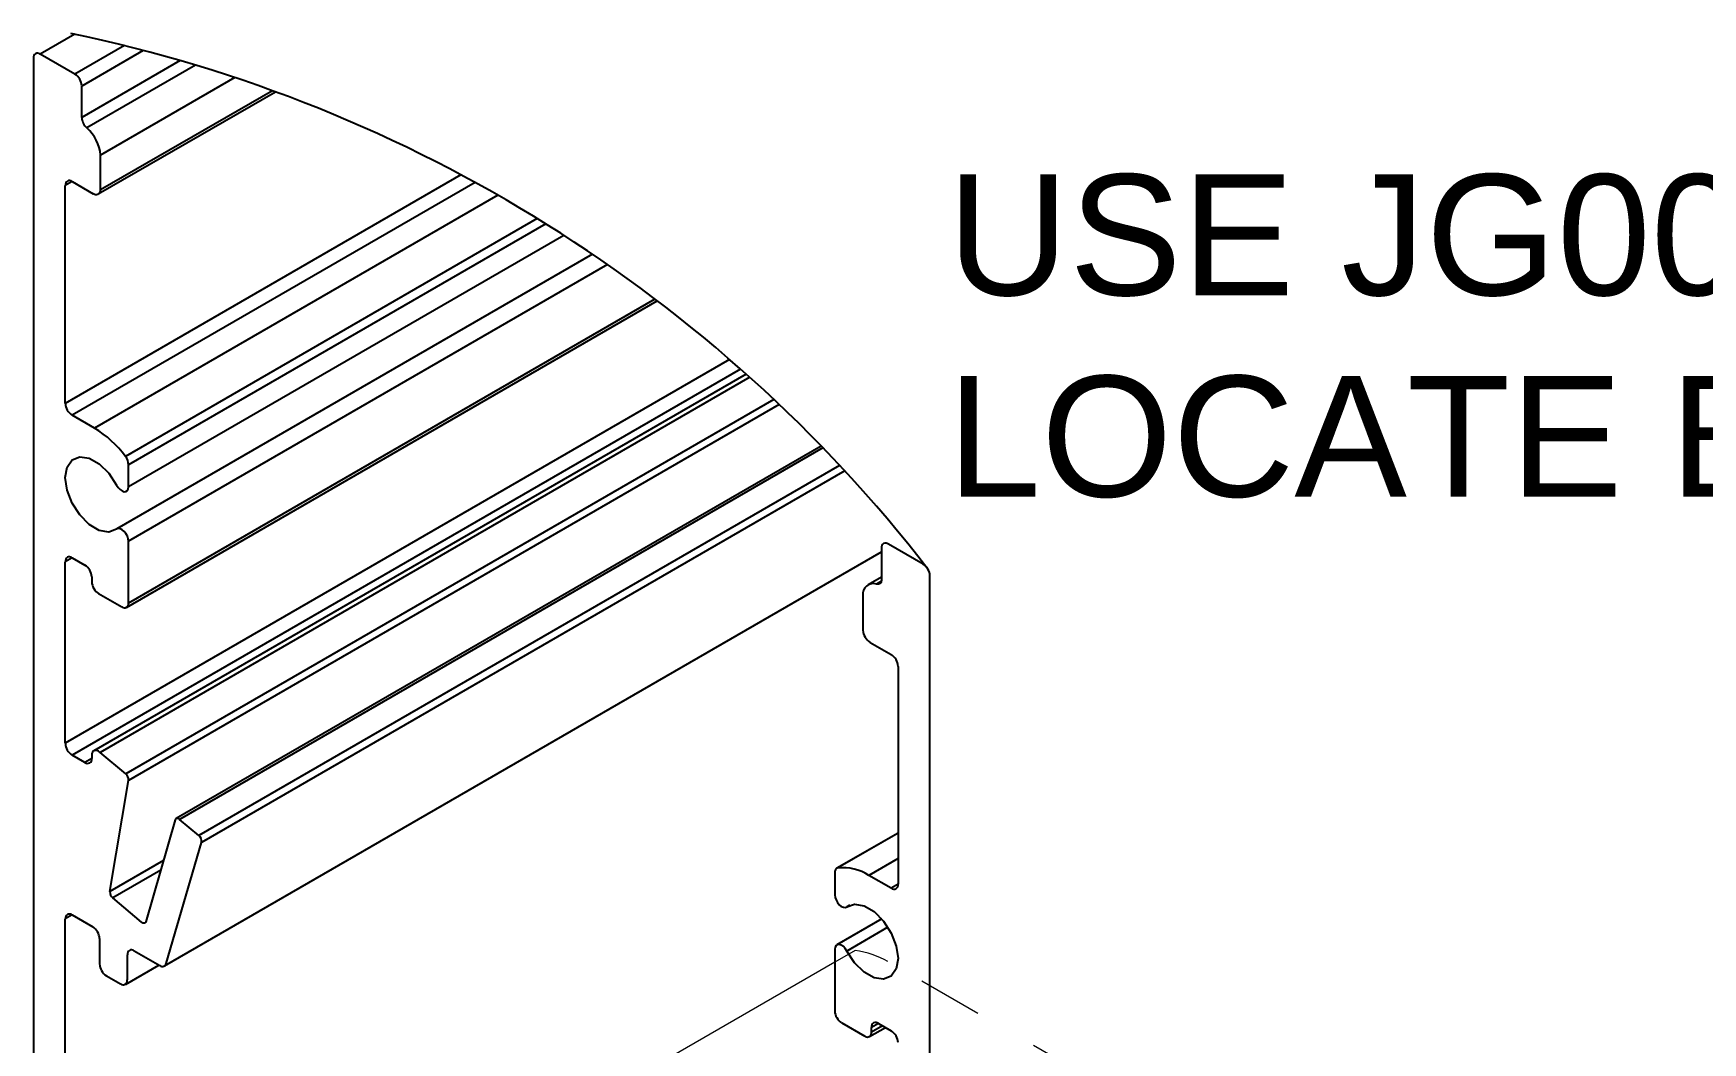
# Model space of a CAD drawing. Extents: x 0 to 11.5, y -11.3 to 0.
# Drawn here: x 2.167 to 4.757, y -9.629 to -8.063 of the extents above; entities that cross this region are included whole.
import ezdxf

# ---------------------------------------------------------------- set-up
doc = ezdxf.new("R2010")
doc.units = 0
doc.header["$LTSCALE"] = 0.5
doc.header["$MEASUREMENT"] = 0
doc.linetypes.add('HIDDEN2', pattern=[0.1875, 0.125, -0.0625])
for name, color, linetype in [('Dimension', 10, 'CONTINUOUS'), ('FAB DWG', 221, 'CONTINUOUS'), ('Housing', 150, 'CONTINUOUS')]:
    doc.layers.add(name, color=color, linetype=linetype)
doc.layers.add('Jig', color=41, linetype='CONTINUOUS', lineweight=13)
doc.styles.get("Standard").update_dxf_attribs({"font": 'arial.ttf'})

msp = doc.modelspace()

# ---------------------------------------------------------------- linework, layer by layer
at = {"layer": 'Dimension', "transparency": 16777216}
msp.add_arc((1.7631, -10.2824), 2.2667, 37.756, 78.2279, dxfattribs=at)
at = {"layer": 'Housing', "transparency": 16777216}
for p, q in [((2.2316, -8.0647), (2.178, -8.0956)), ((2.1674, -8.1018), (2.1674, -10.001)), ((2.2318, -8.1267), (2.178, -8.0956)), ((2.3085, -8.0824), (2.2318, -8.1267)), ((2.3379, -8.0899), (2.2424, -8.1451)), ((2.395, -8.1057), (2.2424, -8.1938)), ((2.419, -8.1128), (2.2503, -8.2102)), ((2.2424, -8.1938), (2.2424, -8.1451)), ((2.2681, -8.3126), (2.5427, -8.1541)), ((2.4797, -8.132), (2.2715, -8.2523)), ((2.5382, -8.1524), (2.2715, -8.3064)), ((2.2715, -8.3064), (2.2715, -8.2523)), ((2.8307, -8.2829), (2.2169, -8.6374)), ((2.2275, -8.2932), (2.2169, -8.2993)), ((2.2169, -8.6374), (2.2169, -8.2993)), ((2.2275, -8.2932), (2.2602, -8.3121)), ((2.8526, -8.2948), (2.2275, -8.6558)), ((2.8878, -8.3145), (2.2622, -8.6758)), ((2.9489, -8.3507), (2.3101, -8.7196)), ((2.9622, -8.3589), (2.315, -8.7328)), ((2.9904, -8.3768), (2.315, -8.7669)), ((3.0348, -8.4061), (2.2969, -8.8323)), ((3.0582, -8.4222), (2.315, -8.8514)), ((2.3119, -8.9539), (3.1353, -8.4784)), ((3.1315, -8.4755), (2.315, -8.9471)), ((3.2475, -8.5694), (2.2169, -9.1646)), ((3.2643, -8.5842), (2.2275, -9.183)), ((3.273, -8.5919), (2.2611, -9.1764)), ((3.2786, -8.5969), (2.271, -9.1788)), ((3.3162, -8.6315), (2.3107, -9.2123)), ((3.3244, -8.6393), (2.315, -9.2223)), ((2.2622, -8.6758), (2.2275, -8.6558)), ((3.3895, -8.7037), (2.3889, -9.2815)), ((3.3922, -8.7064), (2.3942, -9.2828)), ((2.315, -8.7669), (2.315, -8.7328)), ((3.4181, -8.7337), (2.4239, -9.3079)), ((3.426, -8.7421), (2.4281, -9.3185)), ((2.315, -8.9471), (2.315, -8.8514)), ((3.5476, -8.8867), (3.4939, -8.8556)), ((2.2275, -8.8769), (2.2169, -8.883)), ((2.2275, -8.8769), (2.2474, -8.8883)), ((2.3708, -9.5102), (3.4833, -8.8677)), ((3.4833, -8.8617), (3.4833, -8.9105)), ((2.2169, -9.1646), (2.2169, -8.883)), ((2.258, -8.9067), (2.258, -8.9141)), ((3.4833, -8.9069), (3.4625, -8.9189)), ((3.5582, -11.2481), (3.5582, -8.905)), ((2.2686, -8.9325), (2.3044, -8.9532)), ((3.4829, -8.9134), (3.4754, -8.9178)), ((3.4541, -8.9353), (3.4541, -8.9894)), ((3.4654, -9.0082), (3.4981, -9.0271)), ((3.5087, -9.0454), (3.5087, -9.3835)), ((2.2474, -9.1945), (2.2275, -9.183)), ((2.258, -9.1883), (2.2474, -9.1945)), ((2.258, -9.1832), (2.258, -9.1883)), ((2.3107, -9.2123), (2.271, -9.1788)), ((2.2861, -9.3947), (2.315, -9.2223)), ((2.3875, -9.2835), (2.3417, -9.4416)), ((2.4239, -9.3079), (2.3942, -9.2828)), ((2.3735, -9.5065), (2.4281, -9.3185)), ((3.5087, -9.3039), (3.4138, -9.3587)), ((3.5087, -9.3043), (3.4156, -9.3581)), ((2.3692, -9.3467), (2.2861, -9.3947)), ((3.5087, -9.3435), (3.4635, -9.3696)), ((2.3649, -9.3617), (2.2904, -9.4047)), ((3.4107, -9.3656), (3.4107, -9.3997)), ((3.4981, -9.3896), (3.4635, -9.3696)), ((3.5087, -9.3835), (3.4981, -9.3896)), ((2.335, -9.4423), (2.2904, -9.4047)), ((3.4288, -9.4188), (3.4341, -9.4158)), ((3.4338, -9.4159), (3.4293, -9.4185)), ((2.2275, -9.431), (2.2169, -9.4372)), ((2.2169, -10.0296), (2.2169, -9.4372)), ((2.2275, -9.431), (2.2594, -9.4494)), ((3.4835, -9.4372), (3.4138, -9.4774)), ((3.4931, -9.4501), (3.4293, -9.487)), ((2.27, -9.4678), (2.27, -9.507)), ((2.3131, -9.5319), (2.3131, -9.4927)), ((2.3237, -9.4866), (2.3633, -9.5095)), ((3.4107, -9.4843), (3.4107, -9.5799)), ((2.2806, -9.5253), (2.3025, -9.538)), ((2.31, -9.5387), (2.362, -9.5087)), ((3.4213, -9.5983), (3.4571, -9.619)), ((3.4646, -9.6197), (3.4891, -9.6055)), ((3.4783, -9.5992), (3.4677, -9.6054)), ((3.4848, -9.603), (3.4677, -9.6128)), ((3.4677, -9.6128), (3.4677, -9.6054)), ((3.4783, -9.5993), (3.4981, -9.6107))]:
    msp.add_line(p, q, dxfattribs=at)
at = {"layer": 'Housing', "transparency": 16777216, "flags": 128}
for points in [[(2.2964, -8.8327), (2.2843, -8.837), (2.2695, -8.8345), (2.2539, -8.8253), (2.2393, -8.8105), (2.2274, -8.792), (2.2196, -8.7719), (2.2169, -8.7525), (2.2196, -8.7363), (2.2274, -8.7252), (2.2393, -8.7204), (2.2539, -8.7225), (2.2695, -8.7314), (2.2843, -8.7458), (2.2964, -8.7642)], [(2.2964, -8.7642), (2.2988, -8.768), (2.3018, -8.7711), (2.305, -8.7733), (2.3081, -8.7744), (2.3109, -8.7742), (2.3131, -8.7728), (2.3145, -8.7703), (2.315, -8.7669)], [(2.315, -8.8514), (2.3145, -8.8475), (2.3131, -8.8434), (2.3109, -8.8394), (2.3081, -8.836), (2.305, -8.8334), (2.3018, -8.8319), (2.2988, -8.8317), (2.2964, -8.8327)], [(3.4833, -8.9105), (3.4831, -8.9124), (3.4827, -8.9141), (3.482, -8.9156), (3.4811, -8.9167), (3.4799, -8.9175), (3.4785, -8.918), (3.477, -8.9181), (3.4754, -8.9178)], [(2.271, -9.1788), (2.2686, -9.1771), (2.2662, -9.1761), (2.264, -9.1757), (2.262, -9.176), (2.2603, -9.1769), (2.259, -9.1785), (2.2582, -9.1807), (2.258, -9.1832)], [(2.3942, -9.2828), (2.3932, -9.2821), (2.3921, -9.2815), (2.391, -9.2812), (2.3901, -9.2812), (2.3892, -9.2814), (2.3885, -9.2819), (2.3879, -9.2826), (2.3875, -9.2835)], [(3.4107, -9.3997), (3.4112, -9.4037), (3.4126, -9.4078), (3.4148, -9.4118), (3.4176, -9.4152), (3.4207, -9.4178), (3.4239, -9.4192), (3.4269, -9.4195), (3.4293, -9.4185)], [(3.4293, -9.4185), (3.4414, -9.4141), (3.4561, -9.4167), (3.4718, -9.4259), (3.4864, -9.4407), (3.4983, -9.4592), (3.506, -9.4793), (3.5087, -9.4986), (3.506, -9.5148), (3.4983, -9.526), (3.4864, -9.5308), (3.4718, -9.5286), (3.4561, -9.5198), (3.4414, -9.5054), (3.4293, -9.487)], [(2.3417, -9.4416), (2.3413, -9.4425), (2.3407, -9.4432), (2.34, -9.4437), (2.3391, -9.444), (2.3381, -9.4439), (2.3371, -9.4436), (2.336, -9.4431), (2.335, -9.4423)], [(3.4293, -9.487), (3.4269, -9.4832), (3.4239, -9.48), (3.4207, -9.4778), (3.4176, -9.4768), (3.4148, -9.477), (3.4126, -9.4784), (3.4112, -9.4809), (3.4107, -9.4843)], [(2.3633, -9.5095), (2.365, -9.5103), (2.3667, -9.5108), (2.3683, -9.5109), (2.3697, -9.5107), (2.371, -9.5101), (2.3721, -9.5092), (2.3729, -9.508), (2.3735, -9.5065)]]:
    msp.add_lwpolyline(points, dxfattribs=at)
at = {"layer": 'Housing', "transparency": 16777216}
for centre, radius, start, end in [((2.1739, -8.1007), 0.00655, 50.7624, 189.2023), ((2.2194, -8.1461), 0.0231, 2.6115, 57.3885), ((2.2659, -8.1926), 0.0235, 182.9393, 228.4633), ((2.2073, -8.2584), 0.0646, 5.4287, 48.2258), ((2.2234, -8.2983), 0.00655, 50.7607, 189.202), ((2.2645, -8.3064), 0.00708, 233.3427, 0.2212), ((2.24, -8.6364), 0.0231, 182.6115, 237.3885), ((2.1753, -8.8189), 0.1674, 36.3892, 58.7394), ((2.2922, -8.7338), 0.0229, 2.5487, 38.3373), ((3.4897, -8.8607), 0.00655, 50.7624, 189.2023), ((2.2234, -8.8819), 0.00655, 50.7624, 189.2023), ((2.2349, -8.9077), 0.0231, 2.6115, 57.3885), ((3.5352, -8.9061), 0.0231, 2.6115, 57.3885), ((2.281, -8.9131), 0.0231, 182.6115, 237.3885), ((3.4706, -8.9336), 0.0166, 73.184, 185.6711), ((2.3085, -8.9481), 0.00655, 230.7624, 9.2023), ((3.4804, -8.9863), 0.0265, 186.6222, 235.5126), ((3.4857, -9.0465), 0.0231, 2.6114, 57.3893), ((2.24, -9.1636), 0.0231, 182.6115, 237.3885), ((2.2515, -9.1894), 0.00655, 230.7624, 9.2023), ((2.3031, -9.2215), 0.0119, 356.1807, 50.4223), ((2.4167, -9.3168), 0.0115, 351.8253, 51.1924), ((3.4173, -9.3646), 0.0067, 104.8712, 188.711), ((3.423, -9.4323), 0.0746, 57.1798, 95.7375), ((2.298, -9.3955), 0.0119, 176.1807, 230.4223), ((3.5023, -9.3846), 0.00655, 230.7624, 9.2023), ((2.2234, -9.4361), 0.00655, 50.7624, 189.2023), ((2.2469, -9.4688), 0.0231, 2.6115, 57.3885), ((2.3196, -9.4917), 0.00655, 50.7624, 189.2023), ((2.293, -9.5059), 0.0231, 182.6115, 237.3885), ((2.3066, -9.5329), 0.00655, 230.7624, 9.2023), ((3.4337, -9.5788), 0.0231, 182.6115, 237.3885), ((3.4742, -9.6043), 0.00655, 50.7624, 189.2023), ((3.4612, -9.6139), 0.00655, 230.7624, 9.2023), ((3.4857, -9.6301), 0.0231, 2.6115, 57.3885)]:
    msp.add_arc(centre, radius, start, end, dxfattribs=at)
at = {"layer": 'Jig', "linetype": 'Continuous', "transparency": 16777216}
for p, q in [((3.4422, -9.486), (3.4107, -9.5042)), ((3.4107, -9.5042), (2.3396, -10.1225))]:
    msp.add_line(p, q, dxfattribs=at)
at = {"layer": 'Jig', "linetype": 'HIDDEN2', "transparency": 16777216}
msp.add_line((4.6718, -10.1837), (3.4931, -9.5033), dxfattribs=at)
at = {"layer": 'Jig', "linetype": 'Continuous', "transparency": 16777216}
msp.add_ellipse((3.4489, -9.5288), major_axis=(0.0758, -0.0203), ratio=0.51759, start_param=1.0931, end_param=1.796018, dxfattribs=at)

# ---------------------------------------------------------------- texts
at = {"layer": 'FAB DWG', "ltscale": 0.5, "transparency": 16777216, "insert": (3.585, -8.5335), "char_height": 0.18751, "attachment_point": 4}
msp.add_mtext_dynamic_manual_height_columns('\\A1;USE JG00245 TO\\PLOCATE BK01510', width=2.378594, gutter_width=0.4688, heights=[0], dxfattribs=at)

doc.saveas('drawing.dxf')
